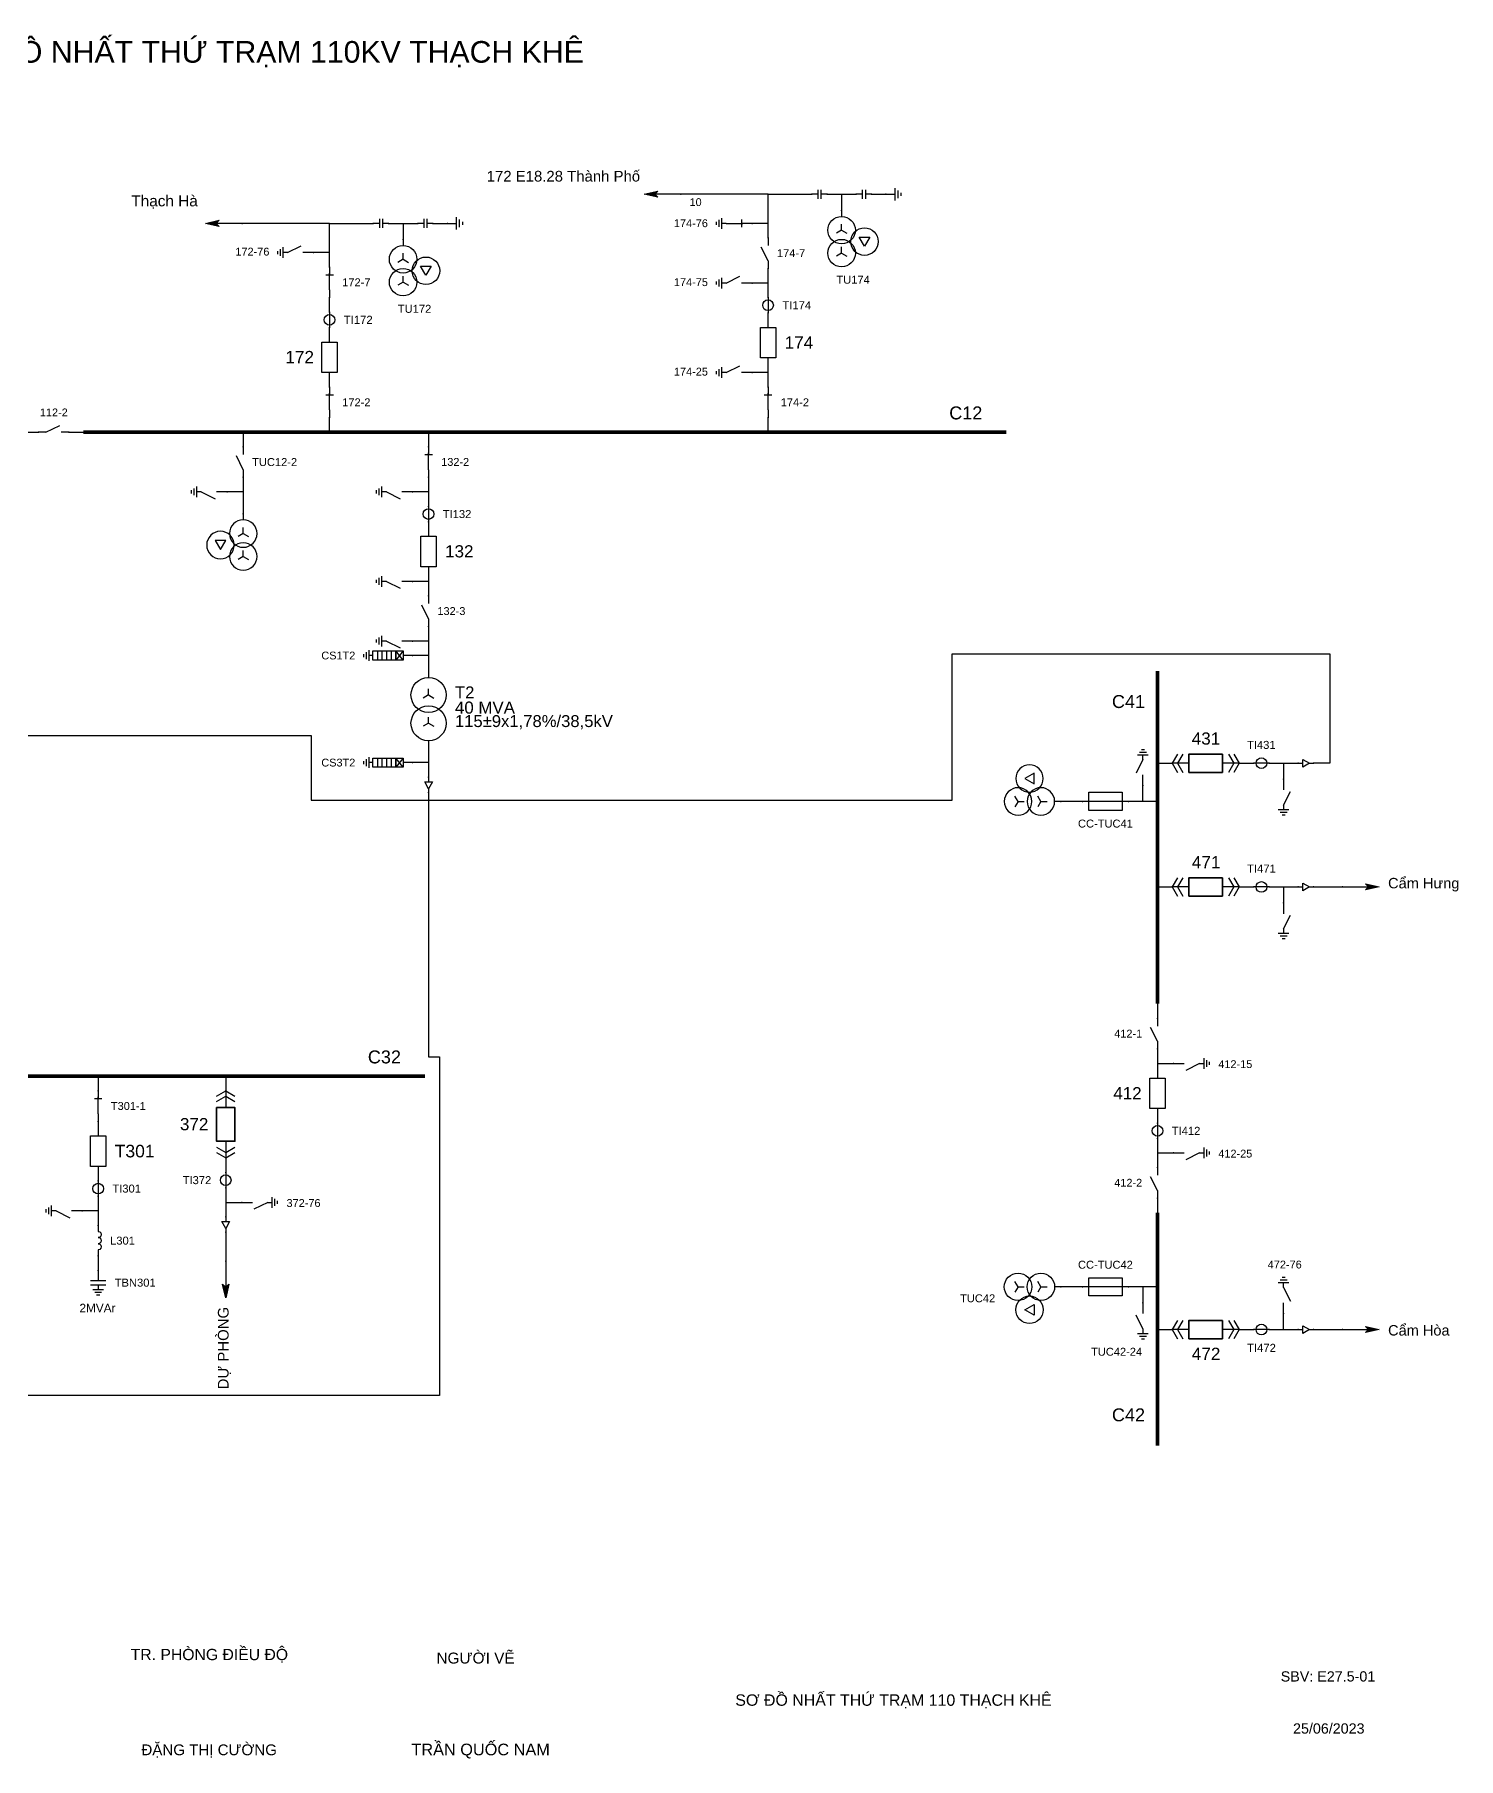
# Model space of a CAD drawing. Header units: millimetres. Extents: x -386 to 411, y 7 to 290.
# Drawn here: x 178.1 to 411.5, y 7.6 to 290 of the extents above; entities that cross this region are included whole.
import ezdxf

# ---------------------------------------------------------------- set-up
doc = ezdxf.new("R2010")
doc.units = ezdxf.units.MM
for name, color, linetype, lineweight in [('BUSBAR_110KV', 1, 'Continuous', 50), ('BUSBAR_22KV', 5, 'Continuous', 50), ('BUSBAR_35KV', 30, 'Continuous', 50), ('GROUND', 3, 'Continuous', 25), ('HV_110KV', 1, 'Continuous', 25), ('MV_22KV', 5, 'Continuous', 25), ('MV_35KV', 30, 'Continuous', 25)]:
    doc.layers.add(name, color=color, linetype=linetype, lineweight=lineweight)
doc.layers.add('SYM_PORTS', color=8, linetype='Continuous', plot=False)
doc.layers.add('TEXT', color=7, linetype='Continuous')
doc.styles.add('SLD_TEXT', font='arial.ttf')

# ---------------------------------------------------------------- blocks, each defined once
blk = doc.blocks.new('SYM_DISCONNECTOR_OPEN')
at = {"lineweight": 25}
for points in [[(0, -1.25), (-1.125, 1)], [(0, 2.5), (0, 1.25)], [(0, -1.25), (0, -2.5)]]:
    blk.add_lwpolyline(points, dxfattribs=at)
at = {"layer": 'SYM_PORTS'}
for p in [(0, 2.5), (0, -2.5)]:
    blk.add_point(p, dxfattribs=at)
blk.add_attdef('DEVICE_CODE', (1, -0.5), '', height=2)
blk = doc.blocks.new('SYM_DISCONNECTOR_CLOSED')
at = {"lineweight": 25}
for points in [[(-0.625, 1.25), (0.625, 1.25)], [(0, 2.5), (0, 1.25)], [(0, -1.25), (0, 1.5)], [(0, -1.25), (0, -2.5)]]:
    blk.add_lwpolyline(points, dxfattribs=at)
at = {"layer": 'SYM_PORTS'}
for p in [(0, 2.5), (0, -2.5)]:
    blk.add_point(p, dxfattribs=at)
blk.add_attdef('DEVICE_CODE', (1.625, -0.5), '', height=2)
blk = doc.blocks.new('SYM_CIRCUIT_BREAKER')
at = {"lineweight": 25}
blk.add_lwpolyline([(-1.25, 2.5), (1.25, 2.5), (1.25, -2.5), (-1.25, -2.5)], close=True, dxfattribs=at)
at = {"layer": 'SYM_PORTS'}
for p in [(0, 2.5), (0, -2.5)]:
    blk.add_point(p, dxfattribs=at)
blk.add_attdef('DEVICE_CODE', (2.25, -0.5), '', height=2)
at = {"flags": 1}
blk.add_attdef('RATING', (2.25, -3.5), '', height=2, dxfattribs=at)
blk = doc.blocks.new('SYM_CURRENT_TRANSFORMER')
at = {"lineweight": 25}
blk.add_lwpolyline([(0, 1.25), (0, -1.25)], dxfattribs=at)
blk.add_circle((0, 0), 0.875, dxfattribs=at)
at = {"layer": 'SYM_PORTS'}
for p in [(0, 1.25), (0, -1.25)]:
    blk.add_point(p, dxfattribs=at)
blk.add_attdef('DEVICE_CODE', (1.875, -1.75), '', height=2)
at = {"flags": 1}
blk.add_attdef('RATIO', (1.875, -4.75), '', height=2, dxfattribs=at)
blk = doc.blocks.new('SYM_EARTHING_SWITCH_OPEN')
at = {"lineweight": 25}
for points in [[(0, 3), (0, 1.25)], [(0, -1.25), (-1.125, 1)], [(-0.875, -2), (0.875, -2)], [(-0.5625, -2.4375), (0.5625, -2.4375)], [(0, -1.25), (0, -2)], [(-0.25, -2.875), (0.25, -2.875)]]:
    blk.add_lwpolyline(points, dxfattribs=at)
at = {"layer": 'SYM_PORTS'}
blk.add_point((0, 3), dxfattribs=at)
blk.add_attdef('DEVICE_CODE', (1.875, 0), '', height=2)
blk = doc.blocks.new('SYM_COUPLING_CAPACITOR')
at = {"lineweight": 25}
for points in [[(-0.75, 0.25), (0.75, 0.25)], [(0, 1.25), (0, 0.25)], [(-0.75, -0.25), (0.75, -0.25)], [(0, -0.25), (0, -1.25)]]:
    blk.add_lwpolyline(points, dxfattribs=at)
at = {"layer": 'SYM_PORTS'}
for p in [(0, 1.25), (0, -1.25)]:
    blk.add_point(p, dxfattribs=at)
blk.add_attdef('DEVICE_CODE', (1.75, -1.75), '', height=2)
blk = doc.blocks.new('SYM_VOLTAGE_TRANSFORMER')
at = {"lineweight": 25}
for points in [[(0, 4.625), (0, 3.625)], [(0, 1.375), (-0.8625, 0.875)], [(0, 1.375), (0, 2.375)], [(0, 1.375), (0.8625, 0.875)], [(0, -2.375), (-0.8625, -2.875)], [(0, -2.375), (0, -1.375)], [(0, -2.375), (0.8625, -2.875)]]:
    blk.add_lwpolyline(points, dxfattribs=at)
blk.add_lwpolyline([(2.875, 0.25), (4.625, 0.25), (3.75, -1.25)], close=True, dxfattribs=at)
for centre in [(0, 1.375), (3.75, -0.5), (0, -2.375)]:
    blk.add_circle(centre, 2.25, dxfattribs=at)
at = {"layer": 'SYM_PORTS'}
blk.add_point((0, 4.625), dxfattribs=at)
blk.add_attdef('DEVICE_CODE', (7, 1.625), '', height=2)
at = {"flags": 1}
blk.add_attdef('RATIO', (7, -1.375), '', height=2, dxfattribs=at)
blk = doc.blocks.new('SYM_GROUND_SYMBOL')
at = {"lineweight": 25}
for points in [[(0, 1.25), (0, -0.25)], [(-1, -0.25), (1, -0.25)], [(-0.625, -0.75), (0.625, -0.75)], [(-0.25, -1.25), (0.25, -1.25)]]:
    blk.add_lwpolyline(points, dxfattribs=at)
at = {"layer": 'SYM_PORTS'}
blk.add_point((0, 1.25), dxfattribs=at)
blk = doc.blocks.new('SYM_LINE_FEEDER_ARROW')
blk.add_hatch(color=7).paths.add_polyline_path([(0, -3), (-0.5, -0.75), (0, -1.25), (0.5, -0.75)])
at = {"lineweight": 25}
blk.add_lwpolyline([(0, 3), (0, -1.25)], dxfattribs=at)
blk.add_lwpolyline([(0, -3), (-0.5, -0.75), (0, -1.25), (0.5, -0.75)], close=True, dxfattribs=at)
at = {"layer": 'SYM_PORTS'}
blk.add_point((0, 3), dxfattribs=at)
blk.add_attdef('LINE_NAME', (1.5, 0), '', height=2)
blk = doc.blocks.new('SYM_EARTHING_SWITCH_CLOSED')
at = {"lineweight": 25}
for points in [[(0, 3), (0, 1.25)], [(-0.625, 1.25), (0.625, 1.25)], [(0, -1.25), (0, 1.5)], [(-0.875, -2), (0.875, -2)], [(-0.5625, -2.4375), (0.5625, -2.4375)], [(0, -1.25), (0, -2)], [(-0.25, -2.875), (0.25, -2.875)]]:
    blk.add_lwpolyline(points, dxfattribs=at)
at = {"layer": 'SYM_PORTS'}
blk.add_point((0, 3), dxfattribs=at)
blk.add_attdef('DEVICE_CODE', (1.875, 0), '', height=2)
blk = doc.blocks.new('SYM_SURGE_ARRESTER')
at = {"lineweight": 25}
for points in [[(0, 4), (0, 2.5)], [(-0.75, 2.5), (0.75, 1.25)], [(0.75, 2.5), (-0.75, 1.25)], [(-0.75, 0.5), (0.75, 0.5)], [(-0.75, -0.25), (0.75, -0.25)], [(-0.75, -1), (0.75, -1)], [(-0.75, -1.75), (0.75, -1.75)], [(0, -2.5), (0, -3.125)], [(-0.875, -3.125), (0.875, -3.125)], [(-0.5625, -3.5625), (0.5625, -3.5625)], [(-0.25, -4), (0.25, -4)]]:
    blk.add_lwpolyline(points, dxfattribs=at)
for points in [[(-0.75, 2.5), (0.75, 2.5), (0.75, 1.25), (-0.75, 1.25)], [(-0.75, 1.25), (0.75, 1.25), (0.75, -2.5), (-0.75, -2.5)]]:
    blk.add_lwpolyline(points, close=True, dxfattribs=at)
at = {"layer": 'SYM_PORTS'}
blk.add_point((0, 4), dxfattribs=at)
blk.add_attdef('DEVICE_CODE', (1.875, 1), '', height=2)
blk = doc.blocks.new('SYM_TRANSFORMER_2W')
at = {"lineweight": 25}
for points in [[(0, 2.3125), (0, 3.3125)], [(0, 2.3125), (-0.8625, 1.8125)], [(0, 2.3125), (0.8625, 1.8125)], [(0, -2.3125), (-0.8625, -2.8125)], [(0, -2.3125), (0, -1.3125)], [(0, -2.3125), (0.8625, -2.8125)]]:
    blk.add_lwpolyline(points, dxfattribs=at)
for centre in [(0, 2.3125), (0, -2.3125)]:
    blk.add_circle(centre, 2.875, dxfattribs=at)
at = {"layer": 'SYM_PORTS'}
for p in [(0, 5.1875), (0, -5.1875)]:
    blk.add_point(p, dxfattribs=at)
blk.add_attdef('DEVICE_CODE', (3.875, 2.1875), '', height=2)
at = {"flags": 1}
for tag, p in [('POWER', (3.875, -0.8125)), ('VOLTAGE_RATIO', (3.875, -3.8125))]:
    blk.add_attdef(tag, p, '', height=2, dxfattribs=at)
blk = doc.blocks.new('SYM_CABLE_TERMINATION')
at = {"lineweight": 25}
blk.add_lwpolyline([(-0.625, 0.5), (0.625, 0.5), (0, -0.625)], close=True, dxfattribs=at)
for points in [[(0, 1.25), (0, 0.5)], [(0, -0.625), (0, -1.25)]]:
    blk.add_lwpolyline(points, dxfattribs=at)
at = {"layer": 'SYM_PORTS'}
for p in [(0, 1.25), (0, -1.25)]:
    blk.add_point(p, dxfattribs=at)
blk = doc.blocks.new('SYM_DRAWOUT_BREAKER')
at = {"lineweight": 25}
for points in [[(-1.5, 4.625), (0, 5.5), (1.5, 4.625)], [(-1.5, 3.75), (0, 4.625), (1.5, 3.75)], [(0, 5.5), (0, 2.75)], [(0, -2.75), (0, -5.5)], [(-1.5, -3.75), (0, -4.625), (1.5, -3.75)], [(-1.5, -4.625), (0, -5.5), (1.5, -4.625)]]:
    blk.add_lwpolyline(points, dxfattribs=at)
at = {"lineweight": 35}
blk.add_lwpolyline([(-1.5, 2.75), (1.5, 2.75), (1.5, -2.75), (-1.5, -2.75)], close=True, dxfattribs=at)
at = {"layer": 'SYM_PORTS'}
for p in [(0, 5.5), (0, -5.5)]:
    blk.add_point(p, dxfattribs=at)
blk.add_attdef('DEVICE_CODE', (2.5, 2.5), '', height=2)
at = {"flags": 1}
blk.add_attdef('RATING', (2.5, -0.5), '', height=2, dxfattribs=at)
blk = doc.blocks.new('SYM_FUSE_DISCONNECTOR')
at = {"lineweight": 25}
blk.add_lwpolyline([(0, 3.75), (0, -3.75)], dxfattribs=at)
blk.add_lwpolyline([(-1.5, 2.75), (1.5, 2.75), (1.5, -2.75), (-1.5, -2.75)], close=True, dxfattribs=at)
at = {"layer": 'SYM_PORTS'}
for p in [(0, 3.75), (0, -3.75)]:
    blk.add_point(p, dxfattribs=at)
blk.add_attdef('DEVICE_CODE', (2.5, 0.75), '', height=2)
at = {"flags": 1}
blk.add_attdef('RATING', (2.5, -2.25), '', height=2, dxfattribs=at)
blk = doc.blocks.new('SYM_SHUNT_REACTOR')
at = {"lineweight": 25}
for points in [[(0, 2.5), (0, 1.5)], [(0, 1.5), (0.25, 1.4325), (0.4325, 1.25), (0.5, 1), (0.4325, 0.75), (0.25, 0.5675), (0, 0.5), (0.25, 0.4325), (0.4325, 0.25), (0.5, 0), (0.4325, -0.25), (0.25, -0.4325), (0, -0.5), (0.25, -0.5675), (0.4325, -0.75), (0.5, -1), (0.4325, -1.25), (0.25, -1.4325), (0, -1.5)], [(0, -1.5), (0, -2.5)]]:
    blk.add_lwpolyline(points, dxfattribs=at)
at = {"layer": 'SYM_PORTS'}
for p in [(0, 2.5), (0, -2.5)]:
    blk.add_point(p, dxfattribs=at)
blk.add_attdef('DEVICE_CODE', (1.5, -0.5), '', height=2)
at = {"flags": 1}
blk.add_attdef('RATING', (1.5, -3.5), '', height=2, dxfattribs=at)
blk = doc.blocks.new('SYM_SHUNT_CAPACITOR')
at = {"lineweight": 25}
for points in [[(-1.25, 0.375), (1.25, 0.375)], [(0, 2), (0, 0.375)], [(-1.25, -0.375), (1.25, -0.375)], [(-0.875, -1.125), (0.875, -1.125)], [(-0.5625, -1.5625), (0.5625, -1.5625)], [(-0.25, -2), (0.25, -2)], [(0, -0.375), (0, -1.125)]]:
    blk.add_lwpolyline(points, dxfattribs=at)
at = {"layer": 'SYM_PORTS'}
blk.add_point((0, 2), dxfattribs=at)
blk.add_attdef('DEVICE_CODE', (2.25, -1), '', height=2)
at = {"flags": 1}
blk.add_attdef('RATING', (2.25, -4), '', height=2, dxfattribs=at)

msp = doc.modelspace()

# ---------------------------------------------------------------- linework, layer by layer
at = {"layer": 'BUSBAR_110KV', "const_width": 0.582}
msp.add_lwpolyline([(186.16, 224.83), (337.38, 224.83)], dxfattribs=at)
at = {"layer": 'BUSBAR_22KV', "const_width": 0.582}
for points in [[(362.15, 185.7), (362.15, 131.19)], [(362.15, 96.98), (362.15, 58.81)]]:
    msp.add_lwpolyline(points, dxfattribs=at)
at = {"layer": 'BUSBAR_35KV', "const_width": 0.582}
msp.add_lwpolyline([(137.24, 119.33), (242.13, 119.33)], dxfattribs=at)
at = {"layer": 'GROUND'}
for points in [[(315.28, 263.81), (317.66, 263.81)], [(243.43, 259.04), (245.81, 259.04)]]:
    msp.add_lwpolyline(points, dxfattribs=at)
at = {"layer": 'HV_110KV'}
for points in [[(298.34, 263.81), (284.02, 263.81)], [(298.34, 259.04), (298.34, 263.81)], [(298.34, 263.81), (305.5, 263.81)], [(308, 263.81), (310.39, 263.81)], [(310.39, 263.81), (310.39, 261.18)], [(310.39, 263.81), (312.78, 263.81)], [(226.49, 259.04), (212.17, 259.04)], [(226.49, 254.26), (226.49, 259.04)], [(226.49, 259.04), (233.65, 259.04)], [(236.15, 259.04), (238.54, 259.04)], [(238.54, 259.04), (238.54, 256.41)], [(238.54, 259.04), (240.93, 259.04)], [(298.34, 259.04), (295.71, 259.04)], [(298.34, 256.65), (298.34, 259.04)], [(226.49, 254.26), (223.86, 254.26)], [(226.49, 251.88), (226.49, 254.26)], [(298.34, 249.26), (298.34, 251.65)], [(298.34, 249.26), (295.71, 249.26)], [(298.34, 246.88), (298.34, 249.26)], [(226.49, 244.49), (226.49, 246.88)], [(298.34, 241.99), (298.34, 244.38)], [(226.49, 239.6), (226.49, 241.99)], [(226.49, 232.22), (226.49, 234.6)], [(298.34, 234.6), (295.71, 234.6)], [(298.34, 234.6), (298.34, 236.99)], [(298.34, 232.22), (298.34, 234.6)], [(226.49, 224.83), (226.49, 227.22)], [(298.34, 224.83), (298.34, 227.22)], [(176.39, 224.83), (178.78, 224.83)], [(183.78, 224.83), (186.16, 224.83)], [(212.36, 224.83), (212.36, 222.44)], [(242.71, 224.83), (242.71, 222.44)], [(212.36, 215.06), (209.73, 215.06)], [(212.36, 217.44), (212.36, 215.06)], [(212.36, 215.06), (212.36, 211.48)], [(242.71, 215.06), (240.08, 215.06)], [(242.71, 217.44), (242.71, 215.06)], [(242.71, 215.06), (242.71, 212.67)], [(242.71, 210.17), (242.71, 207.78)], [(242.71, 202.78), (242.71, 200.4)], [(242.71, 200.4), (240.08, 200.4)], [(242.71, 200.4), (242.71, 198.01)], [(242.71, 193.01), (242.71, 190.62)], [(242.71, 190.62), (240.08, 190.62)], [(242.71, 190.62), (242.71, 188.24)], [(242.71, 188.24), (240.08, 188.24)], [(242.71, 188.24), (242.71, 184.66)]]:
    msp.add_lwpolyline(points, dxfattribs=at)
at = {"layer": 'MV_22KV'}
for points in [[(111.28, 175.16), (113.98, 175.16), (223.5, 175.16), (223.5, 164.53), (328.5, 164.53), (328.5, 188.53), (390.4, 188.53), (390.4, 170.61), (387.7, 170.61)], [(362.15, 170.61), (364.53, 170.61)], [(375.53, 170.61), (377.92, 170.61)], [(380.42, 170.61), (382.81, 170.61)], [(382.81, 170.61), (382.81, 167.98)], [(382.81, 170.61), (385.2, 170.61)], [(359.76, 164.35), (359.76, 166.98)], [(349.87, 164.35), (346.29, 164.35)], [(359.76, 164.35), (357.37, 164.35)], [(362.15, 164.35), (359.76, 164.35)], [(362.15, 150.34), (364.53, 150.34)], [(375.53, 150.34), (377.92, 150.34)], [(380.42, 150.34), (382.81, 150.34)], [(382.81, 150.34), (382.81, 147.71)], [(382.81, 150.34), (385.2, 150.34)], [(387.7, 150.34), (392.47, 150.34)], [(362.15, 131.19), (362.15, 128.8)], [(362.15, 123.8), (362.15, 121.42)], [(362.15, 121.42), (364.78, 121.42)], [(362.15, 121.42), (362.15, 119.03)], [(362.15, 114.03), (362.15, 111.64)], [(362.15, 109.14), (362.15, 106.76)], [(362.15, 106.76), (364.78, 106.76)], [(362.15, 106.76), (362.15, 104.37)], [(362.15, 99.37), (362.15, 96.98)], [(349.87, 84.83), (346.29, 84.83)], [(359.76, 84.83), (357.37, 84.83)], [(362.15, 84.83), (359.76, 84.83)], [(359.76, 84.83), (359.76, 82.2)], [(382.81, 77.83), (382.81, 80.46)], [(362.15, 77.83), (364.53, 77.83)], [(375.53, 77.83), (377.92, 77.83)], [(380.42, 77.83), (382.81, 77.83)], [(382.81, 77.83), (385.2, 77.83)], [(387.7, 77.83), (392.47, 77.83)]]:
    msp.add_lwpolyline(points, dxfattribs=at)
at = {"layer": 'MV_35KV'}
for points in [[(242.71, 174.28), (242.71, 170.7)], [(242.71, 170.7), (240.08, 170.7)], [(242.71, 170.7), (242.71, 168.31)], [(242.71, 165.81), (242.71, 163.11), (242.71, 122.53), (244.5, 122.53), (244.5, 67.03), (152.6, 67.03), (152.6, 91.08), (152.6, 93.78)], [(188.58, 119.33), (188.58, 116.94)], [(209.48, 119.33), (209.48, 116.94)], [(188.58, 111.94), (188.58, 109.56)], [(188.58, 104.56), (188.58, 102.17)], [(209.48, 105.94), (209.48, 103.56)], [(188.58, 99.67), (188.58, 97.28)], [(209.48, 101.06), (209.48, 98.67)], [(188.58, 97.28), (185.95, 97.28)], [(188.58, 97.28), (188.58, 94.9)], [(209.48, 98.67), (212.11, 98.67)], [(209.48, 98.67), (209.48, 96.28)], [(209.48, 93.78), (209.48, 89.01)], [(188.58, 89.9), (188.58, 87.51)]]:
    msp.add_lwpolyline(points, dxfattribs=at)

# ---------------------------------------------------------------- block references
at = {"layer": 'GROUND'}
for name, p, rotation in [('SYM_COUPLING_CAPACITOR', (314.03, 263.81), 270), ('SYM_GROUND_SYMBOL', (318.91, 263.81), 90), ('SYM_GROUND_SYMBOL', (247.06, 259.04), 90), ('SYM_COUPLING_CAPACITOR', (242.18, 259.04), 270)]:
    msp.add_blockref(name, p, dxfattribs=dict(at, rotation=rotation))
at = {"layer": 'HV_110KV', "rotation": 270}
for name, p in [('SYM_LINE_FEEDER_ARROW', (281.02, 263.81)), ('SYM_COUPLING_CAPACITOR', (306.75, 263.81)), ('SYM_LINE_FEEDER_ARROW', (209.17, 259.04)), ('SYM_COUPLING_CAPACITOR', (234.9, 259.04))]:
    msp.add_blockref(name, p, dxfattribs=at)
at = {"layer": 'HV_110KV'}
ref = msp.add_blockref('SYM_EARTHING_SWITCH_CLOSED', (292.71, 259.04), dxfattribs=dict(at, rotation=270))
ref.add_attrib('DEVICE_CODE', '174-76', (282.91, 258.42), dxfattribs={"layer": 'TEXT', "height": 1.282, "style": 'SLD_TEXT'})
ref = msp.add_blockref('SYM_VOLTAGE_TRANSFORMER', (310.39, 256.55), dxfattribs=at)
ref.add_attrib('DEVICE_CODE', 'TU174', (309.53, 249.16), dxfattribs={"layer": 'TEXT', "height": 1.307, "style": 'SLD_TEXT'})
ref = msp.add_blockref('SYM_EARTHING_SWITCH_OPEN', (220.86, 254.26), dxfattribs=dict(at, rotation=270))
ref.add_attrib('DEVICE_CODE', '172-76', (211.06, 253.77), dxfattribs={"layer": 'TEXT', "height": 1.282, "style": 'SLD_TEXT'})
ref = msp.add_blockref('SYM_VOLTAGE_TRANSFORMER', (238.54, 251.78), dxfattribs=at)
ref.add_attrib('DEVICE_CODE', 'TU172', (237.68, 244.39), dxfattribs={"layer": 'TEXT', "height": 1.307, "style": 'SLD_TEXT'})
ref = msp.add_blockref('SYM_DISCONNECTOR_OPEN', (298.34, 254.15), dxfattribs=at)
ref.add_attrib('DEVICE_CODE', '174-7', (299.8, 253.52), dxfattribs={"layer": 'TEXT', "height": 1.295, "style": 'SLD_TEXT'})
ref = msp.add_blockref('SYM_DISCONNECTOR_CLOSED', (226.49, 249.38), dxfattribs=at)
ref.add_attrib('DEVICE_CODE', '172-7', (228.57, 248.74), dxfattribs={"layer": 'TEXT', "height": 1.295, "style": 'SLD_TEXT'})
ref = msp.add_blockref('SYM_EARTHING_SWITCH_OPEN', (292.71, 249.26), dxfattribs=dict(at, rotation=270))
ref.add_attrib('DEVICE_CODE', '174-75', (282.91, 248.77), dxfattribs={"layer": 'TEXT', "height": 1.282, "style": 'SLD_TEXT'})
ref = msp.add_blockref('SYM_CURRENT_TRANSFORMER', (298.34, 245.63), dxfattribs=at)
ref.add_attrib('DEVICE_CODE', 'TI174', (300.67, 244.96), dxfattribs={"layer": 'TEXT', "height": 1.325, "style": 'SLD_TEXT'})
ref = msp.add_blockref('SYM_CURRENT_TRANSFORMER', (226.49, 243.24), dxfattribs=at)
ref.add_attrib('DEVICE_CODE', 'TI172', (228.82, 242.58), dxfattribs={"layer": 'TEXT', "height": 1.325, "style": 'SLD_TEXT'})
ref = msp.add_blockref('SYM_CIRCUIT_BREAKER', (298.34, 239.49), dxfattribs=at)
ref.add_attrib('DEVICE_CODE', '174', (301.05, 238.51), dxfattribs={"layer": 'TEXT', "height": 2.015, "style": 'SLD_TEXT'})
ref = msp.add_blockref('SYM_CIRCUIT_BREAKER', (226.49, 237.1), dxfattribs=at)
ref.add_attrib('DEVICE_CODE', '172', (219.25, 236.13), dxfattribs={"layer": 'TEXT', "height": 2.015, "style": 'SLD_TEXT'})
ref = msp.add_blockref('SYM_EARTHING_SWITCH_OPEN', (292.71, 234.6), dxfattribs=dict(at, rotation=270))
ref.add_attrib('DEVICE_CODE', '174-25', (282.91, 234.11), dxfattribs={"layer": 'TEXT', "height": 1.282, "style": 'SLD_TEXT'})
ref = msp.add_blockref('SYM_DISCONNECTOR_CLOSED', (226.49, 229.72), dxfattribs=at)
ref.add_attrib('DEVICE_CODE', '172-2', (228.57, 229.08), dxfattribs={"layer": 'TEXT', "height": 1.295, "style": 'SLD_TEXT'})
ref = msp.add_blockref('SYM_DISCONNECTOR_CLOSED', (298.34, 229.72), dxfattribs=at)
ref.add_attrib('DEVICE_CODE', '174-2', (300.42, 229.08), dxfattribs={"layer": 'TEXT', "height": 1.295, "style": 'SLD_TEXT'})
ref = msp.add_blockref('SYM_DISCONNECTOR_OPEN', (181.28, 224.83), dxfattribs=dict(at, rotation=270))
ref.add_attrib('DEVICE_CODE', '112-2', (179.02, 227.43), dxfattribs={"layer": 'TEXT', "height": 1.281, "style": 'SLD_TEXT'})
ref = msp.add_blockref('SYM_DISCONNECTOR_OPEN', (212.36, 219.94), dxfattribs=at)
ref.add_attrib('DEVICE_CODE', 'TUC12-2', (213.81, 219.29), dxfattribs={"layer": 'TEXT', "height": 1.301, "style": 'SLD_TEXT'})
ref = msp.add_blockref('SYM_DISCONNECTOR_CLOSED', (242.71, 219.94), dxfattribs=at)
ref.add_attrib('DEVICE_CODE', '132-2', (244.79, 219.32), dxfattribs={"layer": 'TEXT', "height": 1.281, "style": 'SLD_TEXT'})
ref = msp.add_blockref('SYM_EARTHING_SWITCH_OPEN', (237.08, 215.06), dxfattribs=dict(at, xscale=-1, rotation=270))
ref.add_attrib('DEVICE_CODE', '132-25', (227.28, 214.31), dxfattribs={"layer": 'TEXT', "extrusion": (0, 0, -1), "height": 1.28, "style": 'SLD_TEXT'})
ref = msp.add_blockref('SYM_EARTHING_SWITCH_OPEN', (206.73, 215.06), dxfattribs=dict(at, xscale=-1, rotation=270))
ref.add_attrib('DEVICE_CODE', 'TUC12-24', (194.02, 214.28), dxfattribs={"layer": 'TEXT', "extrusion": (0, 0, -1), "height": 1.298, "style": 'SLD_TEXT'})
ref = msp.add_blockref('SYM_CURRENT_TRANSFORMER', (242.71, 211.42), dxfattribs=at)
ref.add_attrib('DEVICE_CODE', 'TI132', (245.04, 210.77), dxfattribs={"layer": 'TEXT', "height": 1.311, "style": 'SLD_TEXT'})
ref = msp.add_blockref('SYM_VOLTAGE_TRANSFORMER', (212.36, 206.85), dxfattribs=dict(at, xscale=-1))
ref.add_attrib('DEVICE_CODE', 'TUC12', (207.58, 199.45), dxfattribs={"layer": 'TEXT', "extrusion": (0, 0, -1), "height": 1.303, "style": 'SLD_TEXT'})
ref = msp.add_blockref('SYM_CIRCUIT_BREAKER', (242.71, 205.28), dxfattribs=at)
ref.add_attrib('DEVICE_CODE', '132', (245.42, 204.32), dxfattribs={"layer": 'TEXT', "height": 1.998, "style": 'SLD_TEXT'})
ref = msp.add_blockref('SYM_EARTHING_SWITCH_OPEN', (237.08, 200.4), dxfattribs=dict(at, xscale=-1, rotation=270))
ref.add_attrib('DEVICE_CODE', '132-35', (227.28, 199.65), dxfattribs={"layer": 'TEXT', "extrusion": (0, 0, -1), "height": 1.28, "style": 'SLD_TEXT'})
ref = msp.add_blockref('SYM_DISCONNECTOR_OPEN', (242.71, 195.51), dxfattribs=at)
ref.add_attrib('DEVICE_CODE', '132-3', (244.17, 194.89), dxfattribs={"layer": 'TEXT', "height": 1.281, "style": 'SLD_TEXT'})
ref = msp.add_blockref('SYM_EARTHING_SWITCH_OPEN', (237.08, 190.62), dxfattribs=dict(at, xscale=-1, rotation=270))
ref.add_attrib('DEVICE_CODE', '132-38', (227.28, 189.88), dxfattribs={"layer": 'TEXT', "extrusion": (0, 0, -1), "height": 1.28, "style": 'SLD_TEXT'})
ref = msp.add_blockref('SYM_SURGE_ARRESTER', (236.08, 188.24), dxfattribs=dict(at, rotation=270))
ref.add_attrib('DEVICE_CODE', 'CS1T2', (225.15, 187.61), dxfattribs={"layer": 'TEXT', "height": 1.278, "style": 'SLD_TEXT'})
ref = msp.add_blockref('SYM_TRANSFORMER_2W', (242.71, 179.47), dxfattribs=at)
ref.add_attrib('DEVICE_CODE', 'T2', (247.04, 181.23), dxfattribs={"layer": 'TEXT', "height": 1.951, "style": 'SLD_TEXT'})
at = {"layer": 'MV_22KV', "xscale": -1}
for name, p, rotation in [('SYM_EARTHING_SWITCH_OPEN', (359.76, 169.98), 180), ('SYM_VOLTAGE_TRANSFORMER', (341.67, 164.35), 270)]:
    msp.add_blockref(name, p, dxfattribs=dict(at, rotation=rotation))
at = {"layer": 'MV_22KV'}
ref = msp.add_blockref('SYM_DRAWOUT_BREAKER', (370.03, 170.61), dxfattribs=dict(at, rotation=270))
ref.add_attrib('DEVICE_CODE', '431', (367.76, 173.65), dxfattribs={"layer": 'TEXT', "height": 1.998, "style": 'SLD_TEXT'})
ref = msp.add_blockref('SYM_CURRENT_TRANSFORMER', (379.17, 170.61), dxfattribs=dict(at, rotation=270))
ref.add_attrib('DEVICE_CODE', 'TI431', (376.81, 172.95), dxfattribs={"layer": 'TEXT', "height": 1.311, "style": 'SLD_TEXT'})
at = {"layer": 'MV_22KV', "rotation": 90}
for name, p in [('SYM_CABLE_TERMINATION', (386.45, 170.61)), ('SYM_CABLE_TERMINATION', (386.45, 150.34)), ('SYM_LINE_FEEDER_ARROW', (395.47, 150.34)), ('SYM_CABLE_TERMINATION', (386.45, 77.83)), ('SYM_LINE_FEEDER_ARROW', (395.47, 77.83))]:
    msp.add_blockref(name, p, dxfattribs=at)
at = {"layer": 'MV_22KV', "xscale": -1}
for p in [(382.81, 164.98), (382.81, 144.71)]:
    msp.add_blockref('SYM_EARTHING_SWITCH_OPEN', p, dxfattribs=at)
at = {"layer": 'MV_22KV'}
ref = msp.add_blockref('SYM_FUSE_DISCONNECTOR', (353.62, 164.35), dxfattribs=dict(at, rotation=270))
ref.add_attrib('DEVICE_CODE', 'CC-TUC41', (349.12, 160.07), dxfattribs={"layer": 'TEXT', "height": 1.301, "style": 'SLD_TEXT'})
ref = msp.add_blockref('SYM_DRAWOUT_BREAKER', (370.03, 150.34), dxfattribs=dict(at, rotation=270))
ref.add_attrib('DEVICE_CODE', '471', (367.76, 153.37), dxfattribs={"layer": 'TEXT', "height": 2.015, "style": 'SLD_TEXT'})
ref = msp.add_blockref('SYM_CURRENT_TRANSFORMER', (379.17, 150.34), dxfattribs=dict(at, rotation=270))
ref.add_attrib('DEVICE_CODE', 'TI471', (376.81, 152.68), dxfattribs={"layer": 'TEXT', "height": 1.325, "style": 'SLD_TEXT'})
ref = msp.add_blockref('SYM_DISCONNECTOR_OPEN', (362.15, 126.3), dxfattribs=at)
ref.add_attrib('DEVICE_CODE', '412-1', (355.06, 125.67), dxfattribs={"layer": 'TEXT', "height": 1.281, "style": 'SLD_TEXT'})
ref = msp.add_blockref('SYM_EARTHING_SWITCH_OPEN', (367.78, 121.42), dxfattribs=dict(at, rotation=90))
ref.add_attrib('DEVICE_CODE', '412-15', (372.11, 120.67), dxfattribs={"layer": 'TEXT', "height": 1.28, "style": 'SLD_TEXT'})
ref = msp.add_blockref('SYM_CIRCUIT_BREAKER', (362.15, 116.53), dxfattribs=at)
ref.add_attrib('DEVICE_CODE', '412', (354.9, 115.55), dxfattribs={"layer": 'TEXT', "height": 1.994, "style": 'SLD_TEXT'})
ref = msp.add_blockref('SYM_CURRENT_TRANSFORMER', (362.15, 110.39), dxfattribs=at)
ref.add_attrib('DEVICE_CODE', 'TI412', (364.48, 109.73), dxfattribs={"layer": 'TEXT', "height": 1.311, "style": 'SLD_TEXT'})
ref = msp.add_blockref('SYM_EARTHING_SWITCH_OPEN', (367.78, 106.76), dxfattribs=dict(at, rotation=90))
ref.add_attrib('DEVICE_CODE', '412-25', (372.11, 106.01), dxfattribs={"layer": 'TEXT', "height": 1.28, "style": 'SLD_TEXT'})
ref = msp.add_blockref('SYM_DISCONNECTOR_OPEN', (362.15, 101.87), dxfattribs=at)
ref.add_attrib('DEVICE_CODE', '412-2', (355.06, 101.24), dxfattribs={"layer": 'TEXT', "height": 1.281, "style": 'SLD_TEXT'})
ref = msp.add_blockref('SYM_FUSE_DISCONNECTOR', (353.62, 84.83), dxfattribs=dict(at, rotation=270))
ref.add_attrib('DEVICE_CODE', 'CC-TUC42', (349.12, 87.8), dxfattribs={"layer": 'TEXT', "height": 1.301, "style": 'SLD_TEXT'})
ref = msp.add_blockref('SYM_EARTHING_SWITCH_OPEN', (382.81, 83.46), dxfattribs=dict(at, rotation=180))
ref.add_attrib('DEVICE_CODE', '472-76', (380.2, 87.84), dxfattribs={"layer": 'TEXT', "height": 1.282, "style": 'SLD_TEXT'})
ref = msp.add_blockref('SYM_VOLTAGE_TRANSFORMER', (341.67, 84.83), dxfattribs=dict(at, rotation=270))
ref.add_attrib('DEVICE_CODE', 'TUC42', (329.79, 82.3), dxfattribs={"layer": 'TEXT', "height": 1.303, "style": 'SLD_TEXT'})
ref = msp.add_blockref('SYM_EARTHING_SWITCH_OPEN', (359.76, 79.2), dxfattribs=at)
ref.add_attrib('DEVICE_CODE', 'TUC42-24', (351.26, 73.55), dxfattribs={"layer": 'TEXT', "height": 1.298, "style": 'SLD_TEXT'})
ref = msp.add_blockref('SYM_DRAWOUT_BREAKER', (370.03, 77.83), dxfattribs=dict(at, rotation=270))
ref.add_attrib('DEVICE_CODE', '472', (367.76, 72.85), dxfattribs={"layer": 'TEXT', "height": 2.015, "style": 'SLD_TEXT'})
ref = msp.add_blockref('SYM_CURRENT_TRANSFORMER', (379.17, 77.83), dxfattribs=dict(at, rotation=270))
ref.add_attrib('DEVICE_CODE', 'TI472', (376.81, 74.17), dxfattribs={"layer": 'TEXT', "height": 1.325, "style": 'SLD_TEXT'})
at = {"layer": 'MV_35KV'}
ref = msp.add_blockref('SYM_SURGE_ARRESTER', (236.08, 170.7), dxfattribs=dict(at, rotation=270))
ref.add_attrib('DEVICE_CODE', 'CS3T2', (225.15, 170.07), dxfattribs={"layer": 'TEXT', "height": 1.278, "style": 'SLD_TEXT'})
for name, p in [('SYM_CABLE_TERMINATION', (242.71, 167.06)), ('SYM_CABLE_TERMINATION', (209.48, 95.03)), ('SYM_LINE_FEEDER_ARROW', (209.48, 86.01))]:
    msp.add_blockref(name, p, dxfattribs=at)
ref = msp.add_blockref('SYM_DISCONNECTOR_CLOSED', (188.58, 114.44), dxfattribs=at)
ref.add_attrib('DEVICE_CODE', 'T301-1', (190.66, 113.81), dxfattribs={"layer": 'TEXT', "height": 1.293, "style": 'SLD_TEXT'})
ref = msp.add_blockref('SYM_DRAWOUT_BREAKER', (209.48, 111.44), dxfattribs=at)
ref.add_attrib('DEVICE_CODE', '372', (201.98, 110.48), dxfattribs={"layer": 'TEXT', "height": 1.998, "style": 'SLD_TEXT'})
ref = msp.add_blockref('SYM_CIRCUIT_BREAKER', (188.58, 107.06), dxfattribs=at)
ref.add_attrib('DEVICE_CODE', 'T301', (191.29, 106.04), dxfattribs={"layer": 'TEXT', "height": 2.054, "style": 'SLD_TEXT'})
ref = msp.add_blockref('SYM_CURRENT_TRANSFORMER', (188.58, 100.92), dxfattribs=at)
ref.add_attrib('DEVICE_CODE', 'TI301', (190.91, 100.27), dxfattribs={"layer": 'TEXT', "height": 1.311, "style": 'SLD_TEXT'})
ref = msp.add_blockref('SYM_CURRENT_TRANSFORMER', (209.48, 102.31), dxfattribs=at)
ref.add_attrib('DEVICE_CODE', 'TI372', (202.42, 101.65), dxfattribs={"layer": 'TEXT', "height": 1.314, "style": 'SLD_TEXT'})
ref = msp.add_blockref('SYM_EARTHING_SWITCH_OPEN', (215.11, 98.67), dxfattribs=dict(at, rotation=90))
ref.add_attrib('DEVICE_CODE', '372-76', (219.44, 97.92), dxfattribs={"layer": 'TEXT', "height": 1.282, "style": 'SLD_TEXT'})
ref = msp.add_blockref('SYM_EARTHING_SWITCH_OPEN', (182.95, 97.28), dxfattribs=dict(at, xscale=-1, rotation=270))
ref.add_attrib('DEVICE_CODE', 'T301-15', (171.96, 96.53), dxfattribs={"layer": 'TEXT', "extrusion": (0, 0, -1), "height": 1.29, "style": 'SLD_TEXT'})
ref = msp.add_blockref('SYM_SHUNT_REACTOR', (188.58, 92.4), dxfattribs=at)
ref.add_attrib('DEVICE_CODE', 'L301', (190.54, 91.75), dxfattribs={"layer": 'TEXT', "height": 1.307, "style": 'SLD_TEXT'})
ref = msp.add_blockref('SYM_SHUNT_CAPACITOR', (188.58, 85.51), dxfattribs=at)
ref.add_attrib('DEVICE_CODE', 'TBN301', (191.29, 84.86), dxfattribs={"layer": 'TEXT', "height": 1.31, "style": 'SLD_TEXT'})

# ---------------------------------------------------------------- texts
at = {"layer": 'TEXT', "attachment_point": 7, "style": 'SLD_TEXT'}
for s, insert, char_height in [('SƠ ĐỒ NHẤT THỨ TRẠM 110KV THẠCH KHÊ', (163.1, 284.58), 3.5451), ('172 E18.28 Thành Phố', (252.24, 265.87), 1.7492), ('Thạch Hà', (194.02, 261.43), 1.797), ('10', (285.48, 261.87), 1.272), ('C12', (328.02, 226.9), 2.117), ('C41', (354.68, 179.62), 2.117), ('40 MVA', (247.04, 178.7), 1.978), ('115±9x1,78%/38,5kV', (247.04, 176.17), 1.9496), ('Cẩm Hưng', (399.92, 149.59), 1.711), ('C32', (232.77, 121.4), 2.117), ('2MVAr', (185.52, 80.67), 1.381), ('Cẩm Hòa', (399.92, 76.83), 1.709), ('C42', (354.68, 62.77), 2.117), ('TR. PHÒNG ĐIỀU ĐỘ', (193.91, 23.27), 1.8459), ('NGƯỜI VẼ', (244.01, 23.09), 1.798), ('SBV: E27.5-01', (382.33, 20.15), 1.6773), ('SƠ ĐỒ NHẤT THỨ TRẠM 110 THẠCH KHÊ', (292.97, 15.79), 1.8664), ('25/06/2023', (384.35, 11.62), 1.676), ('ĐẶNG THỊ CƯỜNG', (195.67, 7.71), 1.7683), ('TRẦN QUỐC NAM', (239.9, 7.56), 1.9107)]:
    msp.add_mtext(s, dxfattribs=dict(at, insert=insert, char_height=char_height))
at = {"layer": 'TEXT', "insert": (210.34, 68.03), "char_height": 1.753, "attachment_point": 7, "rotation": 90, "style": 'SLD_TEXT'}
msp.add_mtext('DỰ PHÒNG', dxfattribs=at)

doc.saveas('drawing.dxf')
